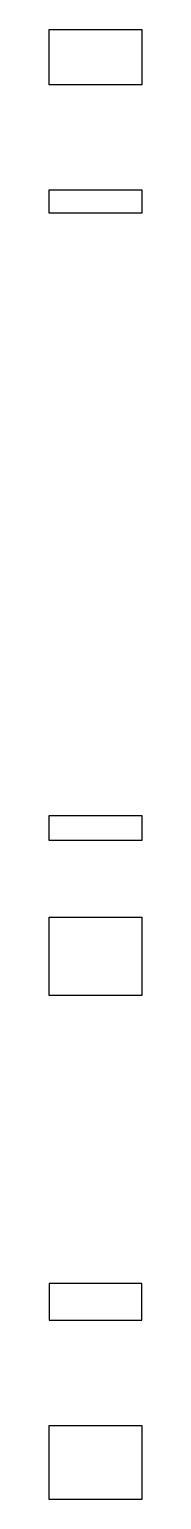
# Model space of a CAD drawing. Header units: metres. Extents: x -18.5 to -15.6, y -1.1 to 46.5.
import ezdxf

# ---------------------------------------------------------------- set-up
doc = ezdxf.new("R2010")
doc.units = ezdxf.units.M

msp = doc.modelspace()

# ---------------------------------------------------------------- linework, layer by layer
for p, q in [((-18.55, 44.79), (-18.55, 46.5)), ((-18.55, 46.5), (-17.398, 46.5)), ((-17.398, 46.5), (-15.55, 46.5)), ((-17.398, 46.5), (-17.398, 46.5)), ((-15.55, 46.5), (-15.55, 46.252)), ((-15.55, 46.252), (-15.55, 45.084)), ((-18.55, 44.706), (-18.55, 44.79)), ((-15.55, 45.084), (-15.55, 45.059)), ((-15.55, 45.059), (-15.55, 44.937)), ((-15.55, 44.937), (-15.55, 44.706)), ((-18.37, 44.706), (-18.55, 44.706)), ((-15.55, 44.706), (-18.37, 44.706)), ((-18.55, 40.9), (-18.55, 41.304)), ((-18.55, 41.304), (-17.213, 41.304)), ((-17.213, 41.304), (-15.55, 41.304)), ((-17.213, 41.304), (-17.213, 41.304)), ((-15.55, 41.304), (-15.55, 40.9)), ((-18.55, 40.711), (-18.55, 40.9)), ((-18.55, 40.67), (-18.55, 40.711)), ((-18.55, 40.662), (-18.55, 40.67)), ((-18.55, 40.558), (-18.55, 40.662)), ((-18.55, 40.55), (-18.55, 40.558)), ((-15.572, 40.55), (-18.55, 40.55)), ((-15.55, 40.55), (-15.572, 40.55)), ((-15.55, 40.9), (-15.55, 40.711)), ((-15.55, 40.711), (-15.55, 40.67)), ((-15.55, 40.67), (-15.55, 40.662)), ((-15.55, 40.662), (-15.55, 40.55)), ((-18.55, 20.484), (-18.55, 21.05)), ((-18.55, 21.05), (-17.469, 21.05)), ((-17.469, 21.05), (-15.55, 21.05)), ((-17.469, 21.05), (-17.469, 21.05)), ((-15.55, 21.05), (-15.55, 20.484)), ((-18.55, 20.284), (-18.55, 20.484)), ((-15.55, 20.484), (-15.55, 20.284)), ((-18.55, 20.238), (-18.55, 20.284)), ((-15.96, 20.238), (-18.55, 20.238)), ((-15.55, 20.238), (-15.96, 20.238)), ((-15.55, 20.284), (-15.55, 20.238)), ((-18.55, 17.66), (-18.55, 17.762)), ((-18.55, 17.762), (-18.14, 17.762)), ((-18.55, 17.031), (-18.55, 17.66)), ((-18.14, 17.762), (-15.55, 17.762)), ((-18.14, 17.762), (-18.14, 17.762)), ((-15.55, 17.762), (-15.55, 17.66)), ((-15.55, 17.66), (-15.55, 17.031)), ((-18.55, 16.583), (-18.55, 17.031)), ((-15.55, 17.031), (-15.55, 16.583)), ((-18.55, 15.219), (-18.55, 16.583)), ((-15.55, 16.583), (-15.55, 16.297)), ((-15.55, 16.297), (-15.55, 15.219)), ((-17.204, 15.219), (-18.55, 15.219)), ((-15.55, 15.219), (-17.204, 15.219)), ((-16.68, 5.9), (-18.55, 5.9)), ((-18.55, 5.9), (-18.55, 4.718)), ((-15.55, 5.9), (-16.68, 5.9)), ((-15.55, 4.873), (-15.55, 5.9)), ((-15.55, 4.706), (-15.55, 4.873)), ((-18.55, 4.718), (-18.55, 4.706)), ((-18.55, 4.706), (-18.37, 4.706)), ((-18.37, 4.706), (-15.55, 4.706)), ((-18.37, 4.706), (-18.37, 4.706)), ((-18.55, 1.236), (-18.55, 1.304)), ((-18.55, 1.304), (-17.213, 1.304)), ((-18.55, -0.196), (-18.55, 1.236)), ((-17.213, 1.304), (-15.55, 1.304)), ((-17.213, 1.304), (-17.213, 1.304)), ((-15.55, 1.304), (-15.55, 1.138)), ((-15.55, 1.138), (-15.55, 0.895)), ((-15.55, 0.895), (-15.55, -0.551)), ((-18.55, -0.286), (-18.55, -0.196)), ((-18.55, -0.315), (-18.55, -0.286)), ((-18.55, -1.1), (-18.55, -0.315)), ((-15.55, -0.551), (-15.55, -0.668)), ((-15.55, -0.668), (-15.55, -0.746)), ((-15.55, -0.746), (-15.55, -0.793)), ((-15.55, -0.793), (-15.55, -1.1)), ((-15.776, -1.1), (-18.55, -1.1)), ((-15.55, -1.1), (-15.776, -1.1))]:
    msp.add_line(p, q)

doc.saveas('drawing.dxf')
